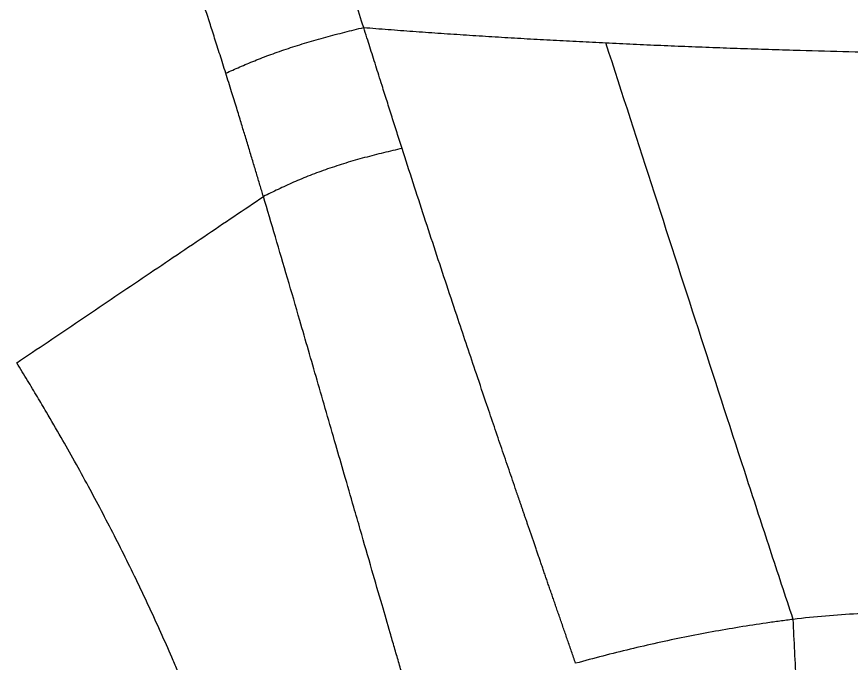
# Model space of a CAD drawing. Extents: x 0 to 84, y -21 to 126.
# Drawn here: x 34.37 to 39.98, y 51.62 to 55.97 of the extents above; entities that cross this region are included whole.
import ezdxf

# ---------------------------------------------------------------- set-up
doc = ezdxf.new("R2010")
doc.units = 0
doc.header["$MEASUREMENT"] = 0
doc.layers.add('1', color=4, linetype='Continuous')

# ---------------------------------------------------------------- blocks, each defined once
blk = doc.blocks.new('PRODIGY')
at = {"layer": '1', "color": 3, "linetype": 'Continuous', "lineweight": 25}
for points, knots in [([(36.7009, 55.8944), (36.6824, 55.9525), (36.6637, 56.0109), (36.6262, 56.1275), (36.6073, 56.1857), (36.5505, 56.3601), (36.5122, 56.4762), (36.435, 56.7079), (36.3962, 56.8236), (36.3178, 57.0547), (36.2785, 57.17), (36.219, 57.3429), (36.1992, 57.4006), (36.1594, 57.5157), (36.1394, 57.5732), (36.0995, 57.6883), (36.0795, 57.7458), (36.0395, 57.8608), (36.0194, 57.9184), (35.9795, 58.0328), (35.9596, 58.0898), (35.9197, 58.2043), (35.8997, 58.2617), (35.8699, 58.347), (35.86, 58.3754), (35.8403, 58.4319), (35.8305, 58.4601), (35.8108, 58.5167), (35.8009, 58.5451), (35.7808, 58.603), (35.7706, 58.6324), (35.76, 58.6631)], [0, 0, 0, 0, 0.0625, 0.0625, 0.125, 0.125, 0.25, 0.25, 0.375, 0.375, 0.5, 0.5, 0.5625, 0.5625, 0.625, 0.625, 0.6875, 0.6875, 0.75, 0.75, 0.8125, 0.8125, 0.875, 0.875, 0.90625, 0.90625, 0.9375, 0.9375, 0.96875, 0.96875, 1, 1, 1, 1]), ([(35.7744, 55.5875), (35.7678, 55.6084), (35.7549, 55.6495), (35.7359, 55.7097), (35.7175, 55.7674), (35.7, 55.8224), (35.6832, 55.8748), (35.6538, 55.9657), (35.6116, 56.0955), (35.537, 56.3216), (35.4411, 56.6061), (35.324, 56.9466), (35.2027, 57.2932), (35.112, 57.5495), (35.0515, 57.72), (35.0234, 57.7993), (34.994, 57.8821), (34.9634, 57.9684), (34.9316, 58.0582), (34.8985, 58.1515), (34.8643, 58.2483), (34.8411, 58.314), (34.8293, 58.3474)], [0, 0, 0, 0, 0.022831, 0.044697, 0.065598, 0.085538, 0.104517, 0.122536, 0.184347, 0.245359, 0.367746, 0.492536, 0.614081, 0.743407, 0.770916, 0.799709, 0.829795, 0.861185, 0.893889, 0.927919, 0.963285, 1, 1, 1, 1]), ([(35.7744, 55.5875), (35.8055, 55.6014), (35.8365, 55.6153), (35.9007, 55.6432), (35.9339, 55.6572), (36.0034, 55.6853), (36.0397, 55.6994), (36.1154, 55.7271), (36.1547, 55.7409), (36.2355, 55.7677), (36.277, 55.7807), (36.361, 55.8059), (36.4036, 55.818), (36.4889, 55.8412), (36.5315, 55.8523), (36.6164, 55.8737), (36.6587, 55.8841), (36.7009, 55.8944)], [0, 0, 0, 0, 0.125, 0.125, 0.25, 0.25, 0.375, 0.375, 0.5, 0.5, 0.625, 0.625, 0.75, 0.75, 0.875, 0.875, 1, 1, 1, 1]), ([(36.7009, 55.8944), (36.7283, 55.8922), (36.7832, 55.8879), (36.8657, 55.8815), (36.9487, 55.8753), (37.0322, 55.8691), (37.116, 55.8631), (37.2002, 55.8572), (37.2849, 55.8514), (37.3699, 55.8458), (37.4552, 55.8403), (37.541, 55.8348), (37.6271, 55.8295), (37.7135, 55.8244), (37.8003, 55.8193), (37.8874, 55.8144), (37.9749, 55.8095), (38.0626, 55.8048), (38.1506, 55.8003), (38.239, 55.7958), (38.298, 55.7929), (38.3275, 55.7915)], [0, 0, 0, 0, 0.0508929, 0.1020016, 0.1533226, 0.2048521, 0.2565864, 0.3085216, 0.3606539, 0.412979, 0.4654928, 0.5181909, 0.571069, 0.6241226, 0.6773468, 0.730737, 0.7842882, 0.8379953, 0.8918533, 0.9458566, 1, 1, 1, 1]), ([(36.9586, 55.0817), (36.9474, 55.1169), (36.9249, 55.1871), (36.8913, 55.2926), (36.8579, 55.3982), (36.8282, 55.4921), (36.7963, 55.5931), (36.7624, 55.7004), (36.7286, 55.8071), (36.7082, 55.8715), (36.7009, 55.8944)], [0, 0, 0, 0, 0.130105, 0.260194, 0.390272, 0.520342, 0.606672, 0.762982, 0.91578, 1, 1, 1, 1]), ([(38.3275, 55.7915), (38.3581, 55.79), (38.4195, 55.7871), (38.5117, 55.7828), (38.6041, 55.7787), (38.6967, 55.7747), (38.7896, 55.7708), (38.8826, 55.767), (38.9759, 55.7634), (39.0693, 55.7598), (39.1629, 55.7564), (39.2567, 55.7532), (39.3505, 55.75), (39.4445, 55.7469), (39.5386, 55.744), (39.8201, 55.7355), (40.2877, 55.7236), (40.946, 55.7117), (41.6004, 55.704), (42.2641, 55.6996), (42.916, 55.6978), (43.3528, 55.6978), (43.5626, 55.6979)], [0, 0, 0, 0, 0.017671, 0.035382, 0.053131, 0.070915, 0.088733, 0.106583, 0.124462, 0.142368, 0.160299, 0.178253, 0.196226, 0.214216, 0.232222, 0.250239, 0.375713, 0.500312, 0.627167, 0.750189, 0.879976, 1, 1, 1, 1]), ([(39.5863, 51.9151), (39.5345, 52.0719), (39.4829, 52.2287), (39.38, 52.5425), (39.3287, 52.6995), (39.1749, 53.1715), (39.0724, 53.4875), (38.8655, 54.1272), (38.761, 54.451), (38.5477, 55.1111), (38.439, 55.4475), (38.3275, 55.7915)], [0, 0, 0, 0, 0.125, 0.125, 0.25, 0.25, 0.5, 0.5, 0.75, 0.75, 1, 1, 1, 1]), ([(36.0272, 54.7582), (36.0195, 54.7838), (36.004, 54.8361), (35.98, 54.916), (35.9552, 54.9987), (35.9293, 55.0843), (35.9033, 55.17), (35.876, 55.2595), (35.8462, 55.3565), (35.8119, 55.4673), (35.7874, 55.5459), (35.7744, 55.5875)], [0, 0, 0, 0, 0.093277, 0.189925, 0.289936, 0.393303, 0.500023, 0.600187, 0.716926, 0.850206, 1, 1, 1, 1]), ([(36.9586, 55.0817), (36.917, 55.0719), (36.8753, 55.062), (36.7916, 55.0415), (36.7495, 55.0307), (36.6654, 55.008), (36.6233, 54.996), (36.5401, 54.9706), (36.4989, 54.9572), (36.4183, 54.9293), (36.3789, 54.9147), (36.3025, 54.8848), (36.2656, 54.8694), (36.1942, 54.8381), (36.1598, 54.8222), (36.0927, 54.7903), (36.06, 54.7742), (36.0272, 54.7582)], [0, 0, 0, 0, 0.125, 0.125, 0.25, 0.25, 0.375, 0.375, 0.5, 0.5, 0.625, 0.625, 0.75, 0.75, 0.875, 0.875, 1, 1, 1, 1]), ([(38.1249, 51.6195), (38.1203, 51.6328), (38.1111, 51.6591), (38.0976, 51.6983), (38.0842, 51.737), (38.071, 51.7751), (38.058, 51.8127), (38.0452, 51.8497), (38.0325, 51.8862), (38.0201, 51.9222), (38.0079, 51.9575), (37.9959, 51.9924), (37.984, 52.0266), (37.9724, 52.0604), (37.961, 52.0935), (37.9497, 52.1262), (37.9386, 52.1582), (37.9278, 52.1897), (37.9171, 52.2207), (37.9066, 52.2511), (37.8964, 52.281), (37.8863, 52.3103), (37.8764, 52.339), (37.8667, 52.3672), (37.8572, 52.3949), (37.8479, 52.422), (37.8388, 52.4485), (37.8298, 52.4745), (37.8211, 52.4999), (37.8126, 52.5247), (37.8042, 52.5491), (37.7961, 52.5728), (37.7881, 52.596), (37.7804, 52.6186), (37.7728, 52.6407), (37.7654, 52.6622), (37.7583, 52.6832), (37.7513, 52.7036), (37.7445, 52.7235), (37.7379, 52.7428), (37.7314, 52.7616), (37.7112, 52.8208), (37.6768, 52.9214), (37.6281, 53.0644), (37.5786, 53.21), (37.5218, 53.3774), (37.4404, 53.6184), (37.3505, 53.8862), (37.259, 54.161), (37.1831, 54.3906), (37.1077, 54.6205), (37.0328, 54.8508), (36.9833, 55.0047), (36.9586, 55.0817)], [0, 0, 0, 0, 0.011428, 0.022694, 0.033798, 0.044739, 0.05552, 0.066138, 0.076596, 0.086893, 0.09703, 0.107008, 0.116827, 0.126488, 0.135992, 0.145338, 0.154527, 0.163559, 0.172434, 0.181151, 0.189711, 0.198113, 0.206357, 0.214444, 0.222373, 0.230144, 0.237758, 0.245213, 0.25251, 0.25965, 0.266631, 0.273454, 0.280119, 0.286625, 0.292974, 0.299164, 0.305195, 0.311068, 0.316783, 0.322339, 0.327737, 0.332977, 0.373456, 0.414721, 0.456767, 0.499591, 0.560043, 0.666164, 0.732812, 0.799507, 0.86627, 0.933107, 1, 1, 1, 1]), ([(34.3697, 53.6396), (34.5094, 53.734), (34.6509, 53.8294), (34.9334, 54.02), (35.0743, 54.1152), (35.3532, 54.3033), (35.4911, 54.3964), (35.7625, 54.5795), (35.896, 54.6696), (36.0272, 54.7582)], [0, 0, 0, 0, 0.25, 0.25, 0.5, 0.5, 0.75, 0.75, 1, 1, 1, 1]), ([(37.0022, 51.3992), (36.9979, 51.4143), (36.9891, 51.4445), (36.9758, 51.4902), (36.9624, 51.5364), (36.9488, 51.583), (36.9351, 51.6301), (36.9213, 51.6778), (36.9073, 51.7259), (36.8932, 51.7745), (36.8654, 51.8705), (36.8197, 52.0282), (36.7526, 52.2601), (36.6896, 52.4785), (36.6277, 52.693), (36.5728, 52.8833), (36.4906, 53.1685), (36.391, 53.5137), (36.2832, 53.8865), (36.1897, 54.2074), (36.1084, 54.4848), (36.0541, 54.6677), (36.0272, 54.7582)], [0, 0, 0, 0, 0.013218, 0.02658, 0.040087, 0.05374, 0.06754, 0.081489, 0.095587, 0.109836, 0.124234, 0.179996, 0.248634, 0.328853, 0.373282, 0.439145, 0.498246, 0.627973, 0.74879, 0.834284, 0.918036, 1, 1, 1, 1]), ([(35.693, 50.9631), (35.6877, 50.9773), (35.6772, 51.0056), (35.6612, 51.048), (35.645, 51.0904), (35.6287, 51.1328), (35.6122, 51.1751), (35.5956, 51.2174), (35.5788, 51.2597), (35.5619, 51.302), (35.5449, 51.3442), (35.5276, 51.3864), (35.5102, 51.4286), (35.4927, 51.4708), (35.475, 51.513), (35.4572, 51.5552), (35.4392, 51.5973), (35.403, 51.6812), (35.3474, 51.8072), (35.2711, 51.9748), (35.1915, 52.1436), (35.1096, 52.3118), (35.0251, 52.4798), (34.9393, 52.6455), (34.8502, 52.8124), (34.7601, 52.9765), (34.6661, 53.143), (34.5827, 53.2868), (34.5073, 53.4139), (34.4408, 53.5242), (34.394, 53.6001), (34.3697, 53.6396)], [0, 0, 0, 0, 0.0140911, 0.0282121, 0.0423647, 0.0565502, 0.0707699, 0.0850254, 0.099318, 0.113649, 0.1280198, 0.1424317, 0.1568862, 0.1713844, 0.1859277, 0.2005173, 0.2151546, 0.2298407, 0.2883228, 0.3481792, 0.4095132, 0.4724292, 0.5346348, 0.5991149, 0.6626845, 0.7294201, 0.7938112, 0.863151, 0.9049887, 0.9505682, 1, 1, 1, 1]), ([(40.4151, 51.9651), (40.4116, 51.965), (40.4085, 51.965), (40.4014, 51.9648), (40.3974, 51.9647), (40.3857, 51.9645), (40.3778, 51.9644), (40.3541, 51.9639), (40.3381, 51.9635), (40.2897, 51.9624), (40.2567, 51.9616), (40.1565, 51.9586), (40.0877, 51.9558), (39.8777, 51.9446), (39.7328, 51.9328), (39.5863, 51.9151)], [0, 0, 0, 0, 0.015625, 0.015625, 0.03125, 0.03125, 0.0625, 0.0625, 0.125, 0.125, 0.25, 0.25, 0.5, 0.5, 1, 1, 1, 1]), ([(39.5863, 51.9151), (39.5561, 51.9112), (39.5262, 51.9072), (39.4661, 51.899), (39.436, 51.8947), (39.3455, 51.8816), (39.285, 51.8722), (39.1026, 51.8424), (38.9801, 51.8201), (38.7352, 51.7707), (38.6129, 51.7437), (38.3685, 51.6851), (38.2465, 51.6534), (38.1248, 51.6196)], [0, 0, 0, 0, 0.0625, 0.0625, 0.125, 0.125, 0.25, 0.25, 0.5, 0.5, 0.75, 0.75, 1, 1, 1, 1]), ([(39.639, 50.537), (39.6386, 50.5949), (39.6371, 50.6723), (39.6318, 50.8597), (39.6281, 50.9697), (39.6188, 51.2128), (39.6132, 51.346), (39.6007, 51.6245), (39.5937, 51.7698), (39.5863, 51.9151)], [0, 0, 0, 0, 0.25, 0.25, 0.5, 0.5, 0.75, 0.75, 1, 1, 1, 1])]:
    blk.add_open_spline(points, degree=3, knots=knots, dxfattribs=at)

msp = doc.modelspace()

# ---------------------------------------------------------------- block references
at = {"layer": '1'}
msp.add_blockref('PRODIGY', (0, 0), dxfattribs=at)

doc.saveas('drawing.dxf')
